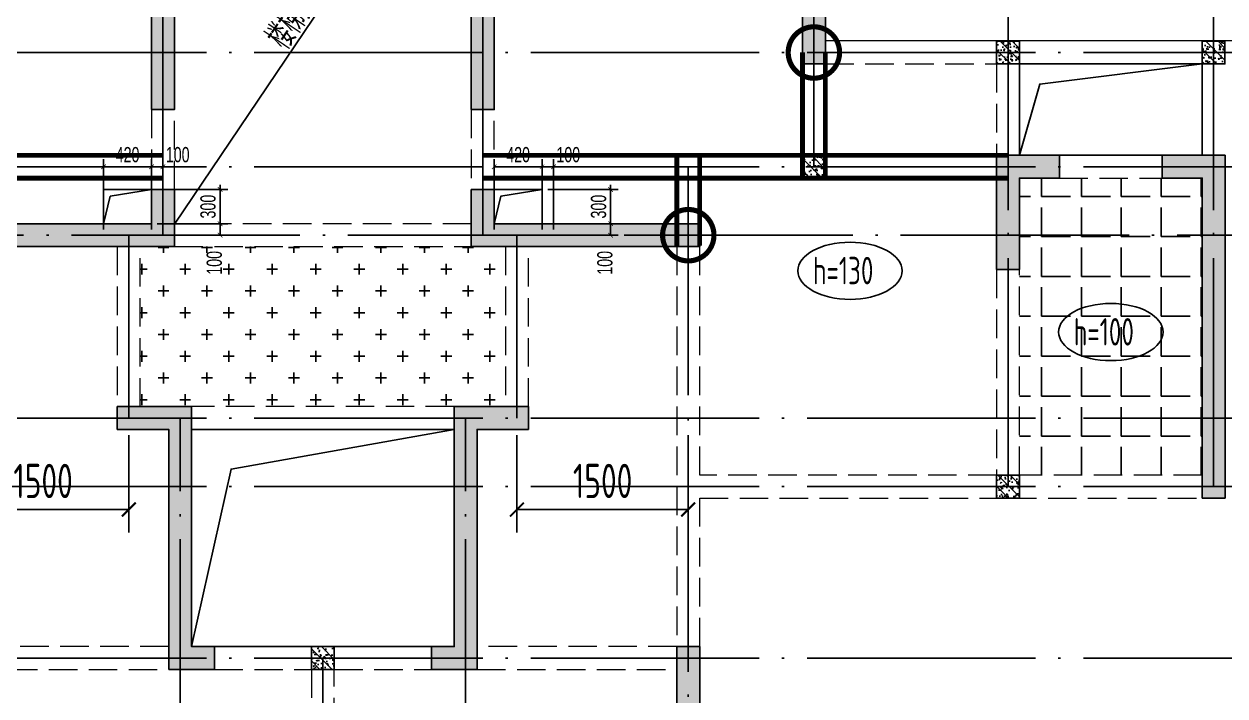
# Model space of a CAD drawing. Extents: x -1058961 to 23600, y -449123 to 2751847.
# Drawn here: x -297719 to -287202, y -48343 to -42462 of the extents above; entities that cross this region are included whole.
import ezdxf

# ---------------------------------------------------------------- set-up
doc = ezdxf.new("R2010")
doc.units = 0
doc.header["$LTSCALE"] = 1000
doc.linetypes.add('DASH', pattern=[0.35, 0.25, -0.1])
doc.linetypes.add('DOTE', pattern=[2.42, 2, -0.2, 0.02, -0.2])
doc.layers.get('0').update_dxf_attribs({"linetype": 'CONTINUOUS'})
doc.layers.get('DEFPOINTS').update_dxf_attribs({"linetype": 'CONTINUOUS'})
doc.layers.add('+公共字体', color=7, linetype='CONTINUOUS', lineweight=20)
for name, color, linetype in [('A-DOTE', 10, 'DOTE'), ('ROOF', 183, 'CONTINUOUS'), ('S-B板填充', 251, 'CONTINUOUS'), ('S-B板标注', 3, 'CONTINUOUS'), ('S-B板配筋号', 7, 'CONTINUOUS'), ('S-C承台编号', 6, 'CONTINUOUS'), ('S-D洞口', 4, 'CONTINUOUS'), ('S-D洞口标注', 3, 'CONTINUOUS'), ('S-L主梁线', 4, 'DASH'), ('S-Q墙填充', 252, 'CONTINUOUS'), ('S-Q墙实线', 6, 'CONTINUOUS'), ('S-Q墙标注', 3, 'CONTINUOUS'), ('S-板正筋', 2, 'CONTINUOUS'), ('S-构造柱', 212, 'CONTINUOUS')]:
    doc.layers.add(name, color=color, linetype=linetype)
doc.layers.add('配箍校核', color=34, linetype='CONTINUOUS', plot=False)
doc.styles.add('TSSD_REIN', font='tssdeng.shx', dxfattribs={"width": 0.7, "height": 300, "bigfont": 'tssdchn.shx'})
doc.styles.add('结构文字', font='zstxt.shx', dxfattribs={"width": 0.7, "bigfont": 'zshz.shx'})
doc.dimstyles.new('STRUCK', dxfattribs={"dimtxt": 400, "dimasz": 121, "dimexe": 200, "dimexo": 150, "dimgap": 115, "dimtad": 1, "dimdec": 0, "dimdsep": 46, "dimtxsty": '结构文字', "dimblk": 'ARCHTICK', "dimcen": 400, "dimclrd": 3, "dimclre": 3, "dimclrt": 7, "dimadec": 0, "dimazin": 0, "dimtfac": 1, "dimtdec": 0, "dimtix": 1, "dimtmove": 2, "dimatfit": 3, "dimldrblk": '_DIMX', "dimfxl": 0, "dimtolj": 1, "dimtzin": 0, "dimarcsym": 0})
doc.dimstyles.new('STRUCK30', dxfattribs={"dimscale": 0.33333, "dimtxt": 400, "dimasz": 121, "dimexe": 200, "dimexo": 150, "dimgap": 115, "dimtad": 1, "dimdec": 0, "dimdsep": 46, "dimtxsty": '结构文字', "dimblk": 'ARCHTICK', "dimcen": 400, "dimclrd": 3, "dimclre": 3, "dimclrt": 7, "dimadec": 0, "dimazin": 0, "dimtfac": 1, "dimtdec": 0, "dimtix": 1, "dimtmove": 2, "dimatfit": 3, "dimldrblk": '_DIMX', "dimfxl": 0, "dimtolj": 1, "dimtzin": 0, "dimarcsym": 0})

# ---------------------------------------------------------------- blocks, each defined once
blk = doc.blocks.new('20210726.16350016')
at = {"layer": 'A-DOTE'}
for p, q in [((40700, 13100.3), (40700, 21100)), ((43500, 13100.3), (43500, 21100)), ((46400, 13700), (46400, 21100)), ((48100, 10900), (48100, 21100)), ((49900, 10900), (49900, 21100)), ((55600, 14700), (3600, 14700)), ((55600, 13700), (3600, 13700)), ((45299.8, 13700), (45300, 3600)), ((3600, 13100.3), (55600, 13100.3)), ((40400, 11500), (40400, 13100)), ((43800, 11500), (43800, 13100)), ((55600, 11500), (3600, 11500)), ((40850, 3600), (40850, 11500)), ((43350, 3600), (43350, 11500)), ((55600, 10900), (3600, 10900)), ((55600, 9400), (3600, 9400)), ((42100, 9400), (42100, 3600))]:
    blk.add_line(p, q, dxfattribs=at)
blk = doc.blocks.new('_ArchTick')
at = {"color": 0, "linetype": 'ByBlock', "const_width": 0.15}
blk.add_lwpolyline([(-0.5, -0.5), (0.5, 0.5)], dxfattribs=at)
blk = doc.blocks.new('*D392')
at = {"layer": 'DEFPOINTS', "color": 0}
for p in [(-296602, -43910), (-296002, -43910), (-296602, -44210)]:
    blk.add_point(p, dxfattribs=at)
at = {"layer": 'S-D洞口标注', "color": 3, "lineweight": -2}
for p, q in [((-296552, -43910), (-295935, -43910)), ((-296002, -43910), (-296002, -43870)), ((-296002, -44210), (-296002, -43910)), ((-296552, -44210), (-295935, -44210)), ((-296002, -44210), (-296002, -44251))]:
    blk.add_line(p, q, dxfattribs=at)
at = {"layer": 'S-D洞口标注', "color": 3, "lineweight": -2, "xscale": 40.33293, "yscale": 40.33293, "zscale": 40.33293}
for p, rotation in [((-296002, -43910), 270), ((-296002, -44210), 90)]:
    blk.add_blockref('_ArchTick', p, dxfattribs=dict(at, rotation=rotation))
at = {"layer": 'S-D洞口标注', "color": 7, "insert": (-296107, -44060), "char_height": 133.3, "attachment_point": 5, "rotation": 90, "style": '结构文字'}
blk.add_mtext('\\A1;300', dxfattribs=at)
blk = doc.blocks.new('_DIMX')
blk.add_line((-150, 0), (150, 0))
at = {"const_width": 50}
blk.add_lwpolyline([(-70, -70), (70, 70)], dxfattribs=at)
blk = doc.blocks.new('*D393')
at = {"layer": 'DEFPOINTS', "color": 0}
for p in [(-296602, -43711), (-297022, -44311), (-296602, -44310)]:
    blk.add_point(p, dxfattribs=at)
at = {"layer": 'S-D洞口标注', "color": 3, "lineweight": -2}
for p, q in [((-297022, -44261), (-297022, -43644)), ((-297022, -43711), (-296602, -43711)), ((-296602, -44260), (-296602, -43644))]:
    blk.add_line(p, q, dxfattribs=at)
at = {"layer": 'S-D洞口标注', "color": 3, "lineweight": -2, "xscale": 40.33293, "yscale": 40.33293, "zscale": 40.33293, "rotation": 180}
blk.add_blockref('_ArchTick', (-297022, -43711), dxfattribs=at)
at = {"layer": 'S-D洞口标注', "color": 3, "lineweight": -2, "xscale": 40.33293, "yscale": 40.33293, "zscale": 40.33293}
blk.add_blockref('_ArchTick', (-296602, -43711), dxfattribs=at)
at = {"layer": 'S-D洞口标注', "color": 7, "insert": (-296812, -43606), "char_height": 133.3, "attachment_point": 5, "style": '结构文字'}
blk.add_mtext('\\A1;420', dxfattribs=at)
blk = doc.blocks.new('*D394')
at = {"layer": 'DEFPOINTS', "color": 0}
for p in [(-296502, -43711), (-296602, -44310), (-296502, -44310)]:
    blk.add_point(p, dxfattribs=at)
at = {"layer": 'S-D洞口标注', "color": 3, "lineweight": -2}
for p, q in [((-296602, -44260), (-296602, -43644)), ((-296602, -43711), (-296502, -43711)), ((-296502, -44260), (-296502, -43644))]:
    blk.add_line(p, q, dxfattribs=at)
at = {"layer": 'S-D洞口标注', "color": 3, "lineweight": -2, "xscale": 40.33293, "yscale": 40.33293, "zscale": 40.33293, "rotation": 180}
blk.add_blockref('_ArchTick', (-296602, -43711), dxfattribs=at)
at = {"layer": 'S-D洞口标注', "color": 3, "lineweight": -2, "xscale": 40.33293, "yscale": 40.33293, "zscale": 40.33293}
blk.add_blockref('_ArchTick', (-296502, -43711), dxfattribs=at)
at = {"layer": 'S-D洞口标注', "color": 7, "insert": (-296373, -43606), "char_height": 133.3, "attachment_point": 5, "style": '结构文字'}
blk.add_mtext('\\A1;100', dxfattribs=at)
blk = doc.blocks.new('*D395')
at = {"layer": 'DEFPOINTS', "color": 0}
for p in [(-296602, -44210), (-296002, -44210), (-296602, -44310)]:
    blk.add_point(p, dxfattribs=at)
at = {"layer": 'S-D洞口标注', "color": 3, "lineweight": -2}
for p, q in [((-296552, -44210), (-295935, -44210)), ((-296002, -44310), (-296002, -44210)), ((-296552, -44310), (-295935, -44310))]:
    blk.add_line(p, q, dxfattribs=at)
at = {"layer": 'S-D洞口标注', "color": 3, "lineweight": -2, "xscale": 40.33293, "yscale": 40.33293, "zscale": 40.33293}
for p, rotation in [((-296002, -44210), 90), ((-296002, -44310), 270)]:
    blk.add_blockref('_ArchTick', p, dxfattribs=dict(at, rotation=rotation))
at = {"layer": 'S-D洞口标注', "color": 7, "insert": (-296052, -44552), "char_height": 133.3, "attachment_point": 5, "rotation": 90, "style": '结构文字'}
blk.add_mtext('\\A1;100', dxfattribs=at)
blk = doc.blocks.new('*D396')
at = {"layer": 'DEFPOINTS', "color": 0}
for p in [(-293182, -43910), (-292582, -43910), (-293182, -44210)]:
    blk.add_point(p, dxfattribs=at)
at = {"layer": 'S-D洞口标注', "color": 3, "lineweight": -2}
for p, q in [((-293132, -43910), (-292515, -43910)), ((-292582, -43910), (-292582, -43870)), ((-292582, -44210), (-292582, -43910)), ((-293132, -44210), (-292515, -44210)), ((-292582, -44210), (-292582, -44251))]:
    blk.add_line(p, q, dxfattribs=at)
at = {"layer": 'S-D洞口标注', "color": 3, "lineweight": -2, "xscale": 40.33293, "yscale": 40.33293, "zscale": 40.33293}
for p, rotation in [((-292582, -43910), 270), ((-292582, -44210), 90)]:
    blk.add_blockref('_ArchTick', p, dxfattribs=dict(at, rotation=rotation))
at = {"layer": 'S-D洞口标注', "color": 7, "insert": (-292687, -44060), "char_height": 133.3, "attachment_point": 5, "rotation": 90, "style": '结构文字'}
blk.add_mtext('\\A1;300', dxfattribs=at)
blk = doc.blocks.new('*D397')
at = {"layer": 'DEFPOINTS', "color": 0}
for p in [(-293182, -43711), (-293602, -44311), (-293182, -44310)]:
    blk.add_point(p, dxfattribs=at)
at = {"layer": 'S-D洞口标注', "color": 3, "lineweight": -2}
for p, q in [((-293602, -44261), (-293602, -43644)), ((-293602, -43711), (-293182, -43711)), ((-293182, -44260), (-293182, -43644))]:
    blk.add_line(p, q, dxfattribs=at)
at = {"layer": 'S-D洞口标注', "color": 3, "lineweight": -2, "xscale": 40.33293, "yscale": 40.33293, "zscale": 40.33293, "rotation": 180}
blk.add_blockref('_ArchTick', (-293602, -43711), dxfattribs=at)
at = {"layer": 'S-D洞口标注', "color": 3, "lineweight": -2, "xscale": 40.33293, "yscale": 40.33293, "zscale": 40.33293}
blk.add_blockref('_ArchTick', (-293182, -43711), dxfattribs=at)
at = {"layer": 'S-D洞口标注', "color": 7, "insert": (-293392, -43606), "char_height": 133.3, "attachment_point": 5, "style": '结构文字'}
blk.add_mtext('\\A1;420', dxfattribs=at)
blk = doc.blocks.new('*D398')
at = {"layer": 'DEFPOINTS', "color": 0}
for p in [(-293082, -43711), (-293182, -44310), (-293082, -44310)]:
    blk.add_point(p, dxfattribs=at)
at = {"layer": 'S-D洞口标注', "color": 3, "lineweight": -2}
for p, q in [((-293182, -44260), (-293182, -43644)), ((-293182, -43711), (-293082, -43711)), ((-293082, -44260), (-293082, -43644))]:
    blk.add_line(p, q, dxfattribs=at)
at = {"layer": 'S-D洞口标注', "color": 3, "lineweight": -2, "xscale": 40.33293, "yscale": 40.33293, "zscale": 40.33293, "rotation": 180}
blk.add_blockref('_ArchTick', (-293182, -43711), dxfattribs=at)
at = {"layer": 'S-D洞口标注', "color": 3, "lineweight": -2, "xscale": 40.33293, "yscale": 40.33293, "zscale": 40.33293}
blk.add_blockref('_ArchTick', (-293082, -43711), dxfattribs=at)
at = {"layer": 'S-D洞口标注', "color": 7, "insert": (-292953, -43606), "char_height": 133.3, "attachment_point": 5, "style": '结构文字'}
blk.add_mtext('\\A1;100', dxfattribs=at)
blk = doc.blocks.new('*D399')
at = {"layer": 'DEFPOINTS', "color": 0}
for p in [(-293182, -44210), (-292582, -44210), (-293182, -44310)]:
    blk.add_point(p, dxfattribs=at)
at = {"layer": 'S-D洞口标注', "color": 3, "lineweight": -2}
for p, q in [((-293132, -44210), (-292515, -44210)), ((-292582, -44310), (-292582, -44210)), ((-293132, -44310), (-292515, -44310))]:
    blk.add_line(p, q, dxfattribs=at)
at = {"layer": 'S-D洞口标注', "color": 3, "lineweight": -2, "xscale": 40.33293, "yscale": 40.33293, "zscale": 40.33293}
for p, rotation in [((-292582, -44210), 90), ((-292582, -44310), 270)]:
    blk.add_blockref('_ArchTick', p, dxfattribs=dict(at, rotation=rotation))
at = {"layer": 'S-D洞口标注', "color": 7, "insert": (-292632, -44552), "char_height": 133.3, "attachment_point": 5, "rotation": 90, "style": '结构文字'}
blk.add_mtext('\\A1;100', dxfattribs=at)
blk = doc.blocks.new('20210803.22403995')
at = {"layer": '+公共字体', "color": 2, "const_width": 45}
for points in [[(-822438, -168387, 1), (-822438, -167937, 1), (-822438, -168387, -1)], [(-823538, -169986, 1), (-823538, -169536, 1), (-823538, -169986, -1)]]:
    blk.add_lwpolyline(points, format="xyb", dxfattribs=at)
blk = doc.blocks.new('20210807.15313138')
at = {"layer": 'S-Q墙填充'}
h = blk.add_hatch(color=252, dxfattribs=at)
h.dxf.hatch_style = 1
h.paths.add_polyline_path([(97216, 67840), (97216, 68190), (97016, 68190), (97016, 67940), (96216, 67940), (96216, 67740), (97016, 67740), (97016, 66540), (97216, 66540)])
h = blk.add_hatch(color=252, dxfattribs=at)
h.dxf.hatch_style = 1
h.paths.add_polyline_path([(99816, 67840), (99816, 66540), (100016, 66540), (100016, 67740), (100815, 67740), (100815, 67940), (100016, 67940), (100016, 68190), (99816, 68190)])
h = blk.add_hatch(color=252, dxfattribs=at)
h.dxf.hatch_style = 1
h.paths.add_polyline_path([(102916, 67940), (102316, 67940), (102316, 67740), (102716, 67740), (102716, 66940), (102916, 66940)])
h = blk.add_hatch(color=252, dxfattribs=at)
h.dxf.hatch_style = 1
h.paths.add_polyline_path([(104416, 66140), (104416, 65140), (104616, 65140), (104616, 65940), (104966, 65940), (104966, 66140)])
h = blk.add_hatch(color=252, dxfattribs=at)
h.dxf.hatch_style = 1
h.paths.add_polyline_path([(106416, 66140), (105866, 66140), (105866, 65940), (106216, 65940), (106216, 63140), (106416, 63140)])
h = blk.add_hatch(color=252, dxfattribs=at)
h.dxf.hatch_style = 1
h.paths.add_polyline_path([(95216, 65340), (96816, 65340), (97216, 65340), (97216, 65840), (97016, 65840), (97016, 65540), (96816, 65540), (95216, 65540)])
h = blk.add_hatch(color=252, dxfattribs=at)
h.dxf.hatch_style = 1
h.paths.add_polyline_path([(100016, 65540), (100016, 65840), (99816, 65840), (99816, 65340), (100216, 65340), (101816, 65340), (101816, 65540), (100216, 65540)])
h = blk.add_hatch(color=252, dxfattribs=at)
h.dxf.hatch_style = 1
h.paths.add_polyline_path([(97166, 61640), (97566, 61640), (97566, 61840), (97366, 61840), (97366, 63240), (97366, 63940), (96716, 63940), (96716, 63740), (97166, 63740), (97166, 63240)])
h = blk.add_hatch(color=252, dxfattribs=at)
h.dxf.hatch_style = 1
h.paths.add_polyline_path([(99666, 61840), (99466, 61840), (99466, 61640), (99866, 61640), (99866, 63240), (99866, 63740), (100316, 63740), (100316, 63940), (99666, 63940), (99666, 63240)])
h = blk.add_hatch(color=252, dxfattribs=at)
h.dxf.hatch_style = 1
h.paths.add_polyline_path([(101816, 60640), (101816, 61840), (101616, 61840), (101616, 60640)])
at = {"layer": 'S-D洞口', "color": 5}
for points in [[(104616, 66140), (106216, 66140), (106216, 66940), (104616, 66940), (104616, 66140), (104793, 66762), (106216, 66940)], [(97366, 61840), (99666, 61840), (99666, 63740), (97366, 63740), (97366, 61840), (97712, 63393), (99666, 63740)]]:
    blk.add_lwpolyline(points, dxfattribs=at)
at = {"layer": 'S-L主梁线', "linetype": 'ByBlock', "lineweight": 18}
for p, q in [((104516, 67140), (102916, 67140)), ((106316, 67140), (104516, 67140)), ((109316, 67140), (106316, 67140)), ((104616, 66940), (106216, 66940)), ((104616, 66140), (104616, 66940)), ((106216, 66940), (106216, 66140)), ((105866, 66140), (104966, 66140)), ((97366, 63740), (99666, 63740)), ((98516, 61840), (97566, 61840)), ((99466, 61840), (98516, 61840))]:
    blk.add_line(p, q, dxfattribs=at)
at = {"layer": 'S-L主梁线', "linetype": 'DASH', "lineweight": 18}
for p, q in [((102916, 66940), (104416, 66940)), ((104416, 66940), (104416, 66140)), ((97016, 66540), (97016, 65840)), ((97216, 65840), (97216, 66540)), ((99816, 66540), (99816, 65840)), ((100016, 65840), (100016, 66540)), ((104966, 65940), (105866, 65940)), ((99816, 65540), (97216, 65540)), ((96716, 65340), (96716, 63940)), ((96916, 63940), (96916, 65340)), ((97216, 65340), (99816, 65340)), ((100116, 65340), (100116, 63940)), ((100316, 63940), (100316, 65340)), ((101616, 65340), (101616, 63240)), ((101816, 63340), (101816, 65340)), ((104416, 65140), (104416, 63340)), ((104616, 63340), (104616, 65140)), ((99666, 63940), (97366, 63940)), ((104416, 63340), (101816, 63340)), ((106216, 63340), (104616, 63340)), ((101616, 63240), (101616, 61840)), ((101816, 63140), (104516, 63140)), ((101816, 61840), (101816, 63140)), ((104516, 63140), (106216, 63140)), ((97166, 61840), (95416, 61840)), ((101616, 61840), (99866, 61840)), ((95416, 61640), (97166, 61640)), ((97566, 61640), (98416, 61640)), ((98416, 61640), (98416, 57640)), ((98616, 57640), (98616, 61640)), ((98616, 61640), (99466, 61640)), ((99866, 61640), (101616, 61640))]:
    blk.add_line(p, q, dxfattribs=at)
at = {"layer": 'S-Q墙实线'}
blk.add_lwpolyline([(97216, 67840), (97216, 68190), (97016, 68190), (97016, 67940), (96216, 67940), (96216, 67740), (97016, 67740), (97016, 66540), (97216, 66540), (97216, 67840)], dxfattribs=at)
for points in [[(99816, 67840), (99816, 66540), (100016, 66540), (100016, 67740), (100815, 67740), (100815, 67940), (100016, 67940), (100016, 68190), (99816, 68190)], [(102916, 67940), (102316, 67940), (102316, 67740), (102716, 67740), (102716, 66940), (102916, 66940)], [(104416, 66140), (104416, 65140), (104616, 65140), (104616, 65940), (104966, 65940), (104966, 66140)], [(106416, 66140), (105866, 66140), (105866, 65940), (106216, 65940), (106216, 63140), (106416, 63140)], [(95216, 65340), (96816, 65340), (97216, 65340), (97216, 65840), (97016, 65840), (97016, 65540), (96816, 65540), (95216, 65540)], [(100016, 65540), (100016, 65840), (99816, 65840), (99816, 65340), (100216, 65340), (101816, 65340), (101816, 65540), (100216, 65540)], [(97166, 61640), (97566, 61640), (97566, 61840), (97366, 61840), (97366, 63240), (97366, 63940), (96716, 63940), (96716, 63740), (97166, 63740), (97166, 63240)], [(99666, 61840), (99466, 61840), (99466, 61640), (99866, 61640), (99866, 63240), (99866, 63740), (100316, 63740), (100316, 63940), (99666, 63940), (99666, 63240)], [(101816, 60640), (101816, 61840), (101616, 61840), (101616, 60640)]]:
    blk.add_lwpolyline(points, close=True, dxfattribs=at)
blk = doc.blocks.new('20210730.02141516')
at = {"layer": 'S-构造柱'}
h = blk.add_hatch(dxfattribs=at)
h.set_pattern_fill('ARMORED', color=256, scale=15, angle=-90, style=0)
h.set_pattern_definition([(320, (-154189.41, 3278673.45), (-9.4128202, -107.5890274), [11.25, -123.75]), (265, (-154189.41, 3278673.45), (112.82882, 20.8127), [9, -99]), (10.4514, (-154190.19, 3278664.49), (103.4159313, -86.7764073), [9.5610285, -105.1713168]), (316.1842, (-154159.41, 3278673.45), (-24.827852, -160.0861573), [16.875, -185.625]), (6.6356, (-154161.48, 3278660.11), (146.117681, -140.199406), [14.341543, -157.75695]), (261.1842, (-154159.41, 3278673.45), (146.11779, -140.199292), [13.5, -148.5]), (291, (-154166.91, 3278658.45), (-60.3928336, -89.5360578), [11.25, -123.75]), (236, (-154166.91, 3278658.45), (108.7725068, -36.4972998), [9, -99]), (341.4514, (-154171.94, 3278650.99), (48.3795745, -126.0333943), [9.5610285, -105.1713168]), (307.5, (-154189.41, 3278673.454), (49.93407807, -1.8239783), [0, -97.8, 0, -100.5, 0, -99.375]), (277.5, (-154189.41, 3278673.454), (59.1617568, -39.4604306), [0, -57.3, 0, -95.55, 0, -37.875]), (237.5, (-154189.41, 3278706.904), (-3.38323076, -80.07336543), [0, -37.5, 0, -117, 0, -155.25]), (227.5, (-154189.41, 3278721.904), (15.0157473, -87.4779254), [0, -48.75, 0, -77.7, 0, -110.25]), (315, (-154189.41, 3278673.454), (53.0330086, 53.0330086), [])])
h.paths.add_polyline_path([(200, 200), (200, 0), (0, 0), (0, 200)])
blk.add_lwpolyline([(200, 200), (200, 0), (0, 0), (0, 200)], close=True, dxfattribs=at)
blk = doc.blocks.new('20210809.18285270')
at = {"layer": 'ROOF', "rotation": 359.9999999538236}
for p in [(43500, 10100), (45300, 10100), (41800, 9100), (43500, 6300), (37500, 4800)]:
    blk.add_blockref('20210730.02141516', p, dxfattribs=at)
blk = doc.blocks.new('*D2742')
at = {"layer": 'DEFPOINTS', "color": 0}
for p in [(-298302, -45911), (-296802, -45911), (-296802, -46711)]:
    blk.add_point(p, dxfattribs=at)
at = {"layer": 'S-Q墙标注', "color": 3, "lineweight": -2}
for p, q in [((-298302, -46061), (-298302, -46911)), ((-296802, -46061), (-296802, -46911)), ((-298302, -46711), (-296802, -46711))]:
    blk.add_line(p, q, dxfattribs=at)
at = {"layer": 'S-Q墙标注', "color": 3, "lineweight": -2, "xscale": 121, "yscale": 121, "zscale": 121, "rotation": 180}
blk.add_blockref('_ArchTick', (-298302, -46711), dxfattribs=at)
at = {"layer": 'S-Q墙标注', "color": 3, "lineweight": -2, "xscale": 121, "yscale": 121, "zscale": 121}
blk.add_blockref('_ArchTick', (-296802, -46711), dxfattribs=at)
at = {"layer": 'S-Q墙标注', "color": 7, "insert": (-297552, -46461), "char_height": 300, "attachment_point": 5, "style": 'TSSD_REIN'}
blk.add_mtext('\\A1;1500', dxfattribs=at)
blk = doc.blocks.new('*D2743')
at = {"layer": 'DEFPOINTS', "color": 0}
for p in [(-293402, -45911), (-291902, -45911), (-291902, -46711)]:
    blk.add_point(p, dxfattribs=at)
at = {"layer": 'S-Q墙标注', "color": 3, "lineweight": -2}
for p, q in [((-293402, -46061), (-293402, -46911)), ((-291902, -46061), (-291902, -46911)), ((-293402, -46711), (-291902, -46711))]:
    blk.add_line(p, q, dxfattribs=at)
at = {"layer": 'S-Q墙标注', "color": 3, "lineweight": -2, "xscale": 121, "yscale": 121, "zscale": 121, "rotation": 180}
blk.add_blockref('_ArchTick', (-293402, -46711), dxfattribs=at)
at = {"layer": 'S-Q墙标注', "color": 3, "lineweight": -2, "xscale": 121, "yscale": 121, "zscale": 121}
blk.add_blockref('_ArchTick', (-291902, -46711), dxfattribs=at)
at = {"layer": 'S-Q墙标注', "color": 7, "insert": (-292652, -46461), "char_height": 300, "attachment_point": 5, "style": 'TSSD_REIN'}
blk.add_mtext('\\A1;1500', dxfattribs=at)

msp = doc.modelspace()

# ---------------------------------------------------------------- hatches: boundary and pattern name
at = {"layer": 'S-B板填充'}
h = msp.add_hatch(dxfattribs=at)
h.set_pattern_fill('ANGLE', color=252, scale=50, style=0)
h.set_pattern_definition([(0, (-191368.1, -192054.6), (0, 349.25), [254, -95.25]), (90, (-191368.1, -192054.6), (-349.25, 2e-14), [254, -95.25])])
h.paths.add_polyline_path([(-289002.03, -43810.73), (-287402.02, -43810.73), (-287402.02, -46410.72), (-289002.03, -46410.72)])
h = msp.add_hatch(dxfattribs=at)
h.set_pattern_fill('CROSS', color=252, scale=30, style=0)
h.set_pattern_definition([(0, (-209868.08, -192054.6), (190.5, 190.5), [95.25, -285.75]), (90, (-209820.46, -192102.22), (-190.5, 190.5), [95.25, -285.75])])
h.paths.add_polyline_path([(-296702.09, -44410.46), (-293502.15, -44410.46), (-293502.15, -45810.73), (-296702.09, -45810.73)])

# ---------------------------------------------------------------- linework, layer by layer
at = {"layer": 'S-B板标注'}
for centre in [(-290485.48, -44621.79), (-288201.6, -45157.65)]:
    msp.add_ellipse(centre, major_axis=(-457.33, 0), ratio=0.54724159, dxfattribs=at)
at = {"layer": 'S-B板配筋号', "color": 1}
msp.add_lwpolyline([(-296401.58, -44212.21), (-293802.06, -40362.48)], dxfattribs=at)
at = {"layer": 'S-D洞口', "color": 5}
for points in [[(-289002.03, -43610.73), (-287402.01, -43610.73), (-287402.01, -42810.73), (-289002.03, -42810.73), (-289002.03, -43610.73), (-288824.25, -42988.5), (-287402.01, -42810.73)], [(-297022.02, -44210.45), (-296602.02, -44210.45), (-296602.02, -43910.45), (-297022.02, -43910.45), (-297022.02, -44210.45), (-296963.69, -43968.78), (-296602.02, -43910.45)], [(-293602.02, -44210.46), (-293182.02, -44210.46), (-293182.02, -43910.46), (-293602.02, -43910.46), (-293602.02, -44210.46), (-293543.69, -43968.79), (-293182.02, -43910.46)], [(-296252.02, -47910.73), (-293952.02, -47910.73), (-293952.02, -46010.73), (-296252.02, -46010.73), (-296252.02, -47910.73), (-295905.2, -46357.55), (-293952.02, -46010.73)]]:
    msp.add_lwpolyline(points, dxfattribs=at)
at = {"layer": 'S-板正筋', "color": 5, "linetype": 'DASH', "const_width": 42.86}
for points in [[(-290902.03, -42710.73), (-290902.03, -43810.73)], [(-290702.03, -42710.73), (-290702.03, -43810.73)], [(-296502.02, -43610.73), (-301102.03, -43610.73)], [(-293702.04, -43610.73), (-289102.03, -43610.73)], [(-292002.04, -44401.18), (-292002.04, -43610.73)], [(-291802.03, -44401.18), (-291802.03, -43610.73)], [(-296502.02, -43810.73), (-301102.03, -43810.73)], [(-293702.04, -43810.73), (-289102.03, -43810.73)]]:
    msp.add_lwpolyline(points, dxfattribs=at)

# ---------------------------------------------------------------- block references
at = {"layer": 'A-DOTE'}
msp.add_blockref('20210726.16350016', (-337202.02, -57410.77), dxfattribs=at)
at = {"layer": 'S-C承台编号'}
msp.add_blockref('20210803.22403995', (531636.12, 125450.81), dxfattribs=at)
at = {"layer": 'S-Q墙填充'}
msp.add_blockref('20210807.15313138', (-393617.66, -109750.27), dxfattribs=at)
at = {"layer": '配箍校核'}
msp.add_blockref('20210809.18285270', (-332702.04, -52910.89), dxfattribs=at)

# ---------------------------------------------------------------- texts
at = {"layer": 'S-B板标注', "color": 7, "style": 'TSSD_REIN', "width": 0.7}
for s, p in [('h=130', (-290810.17, -44739.93)), ('h=100', (-288526.29, -45275.79))]:
    msp.add_text(s, height=240, dxfattribs=at).set_placement(p)
at = {"layer": 'S-B板配筋号', "color": 1, "style": 'TSSD_REIN', "width": 0.7}
msp.add_text('楼梯另详', height=250, rotation=55.970982, dxfattribs=at).set_placement((-295411.88, -42706.09))

# ---------------------------------------------------------------- dimensions: what is measured, and where the dimension line sits
at = {"layer": 'S-D洞口标注'}
for base, p1, p2, picture, middle in [((-296602.02, -43711.05), (-297022.02, -44311.05), (-296602.02, -44310.45), '*D393', (-296812.02, -43606.05)), ((-293182.02, -43711.06), (-293602.02, -44311.06), (-293182.02, -44310.46), '*D397', (-293392.02, -43606.06))]:
    dim = msp.add_linear_dim(base=base, p1=p1, p2=p2, dimstyle='STRUCK30', dxfattribs=at)
    dim.commit()
    dim.dimension.update_dxf_attribs({"geometry": picture, "text_midpoint": middle})
for base, p1, p2, picture, middle in [((-296502.03, -43711.05), (-296602.02, -44310.45), (-296502.03, -44310.45), '*D394', (-296373.14, -43606.05)), ((-293082.03, -43711.06), (-293182.02, -44310.46), (-293082.03, -44310.46), '*D398', (-292953.14, -43606.06))]:
    dim = msp.add_linear_dim(base=base, p1=p1, p2=p2, dimstyle='STRUCK30', dxfattribs=at)
    dim.commit()
    dim.dimension.update_dxf_attribs({"geometry": picture, "text_midpoint": middle, "dimtype": 160})
for base, p1, p2, picture, middle in [((-296002.02, -43910.45), (-296602.02, -44210.45), (-296602.02, -43910.45), '*D392', (-296107.02, -44060.45)), ((-292582.02, -43910.46), (-293182.02, -44210.46), (-293182.02, -43910.46), '*D396', (-292687.02, -44060.46))]:
    dim = msp.add_linear_dim(base=base, p1=p1, p2=p2, angle=90, dimstyle='STRUCK30', dxfattribs=at)
    dim.commit()
    dim.dimension.update_dxf_attribs({"geometry": picture, "text_midpoint": middle})
for base, p1, p2, picture, middle in [((-296002.02, -44210.45), (-296602.02, -44310.45), (-296602.02, -44210.45), '*D395', (-296052.02, -44552.37)), ((-292582.02, -44210.46), (-293182.02, -44310.46), (-293182.02, -44210.46), '*D399', (-292632.02, -44552.38))]:
    dim = msp.add_linear_dim(base=base, p1=p1, p2=p2, angle=90, dimstyle='STRUCK30', dxfattribs=at)
    dim.commit()
    dim.dimension.update_dxf_attribs({"geometry": picture, "text_midpoint": middle, "dimtype": 160})
at = {"layer": 'S-Q墙标注'}
for base, p1, p2, picture, middle in [((-296802.02, -46710.73), (-298301.85, -45910.73), (-296802.02, -45910.73), '*D2742', (-297551.94, -46460.73)), ((-291902.19, -46710.73), (-293402.02, -45910.73), (-291902.19, -45910.73), '*D2743', (-292652.1, -46460.73))]:
    dim = msp.add_linear_dim(base=base, p1=p1, p2=p2, dimstyle='STRUCK', override={"dimtxt": 300, "dimgap": 100, "dimtxsty": 'TSSD_REIN'}, dxfattribs=at)
    dim.commit()
    dim.dimension.update_dxf_attribs({"geometry": picture, "text_midpoint": middle})

doc.saveas('drawing.dxf')
